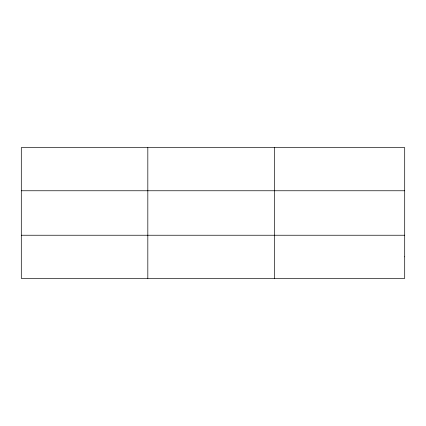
<?xml version="1.0" encoding="UTF-8"?>
<svg xmlns="http://www.w3.org/2000/svg" width="426" height="426" viewBox="0 0 426 426"><rect width="100%" height="100%" fill="white"/><g stroke="black" fill="none" stroke-linecap="round" stroke-linejoin="round"><path stroke-width="0.64" d="M147.822 278.396L147.822 147.604M274.344 278.396L274.344 147.604M21.3 190.763L404.7 190.763M21.3 235.237L404.7 235.237M404.7 256.819L404.7 278.396L21.3 278.396L21.3 147.604L404.7 147.604L404.7 256.819"/></g></svg>
